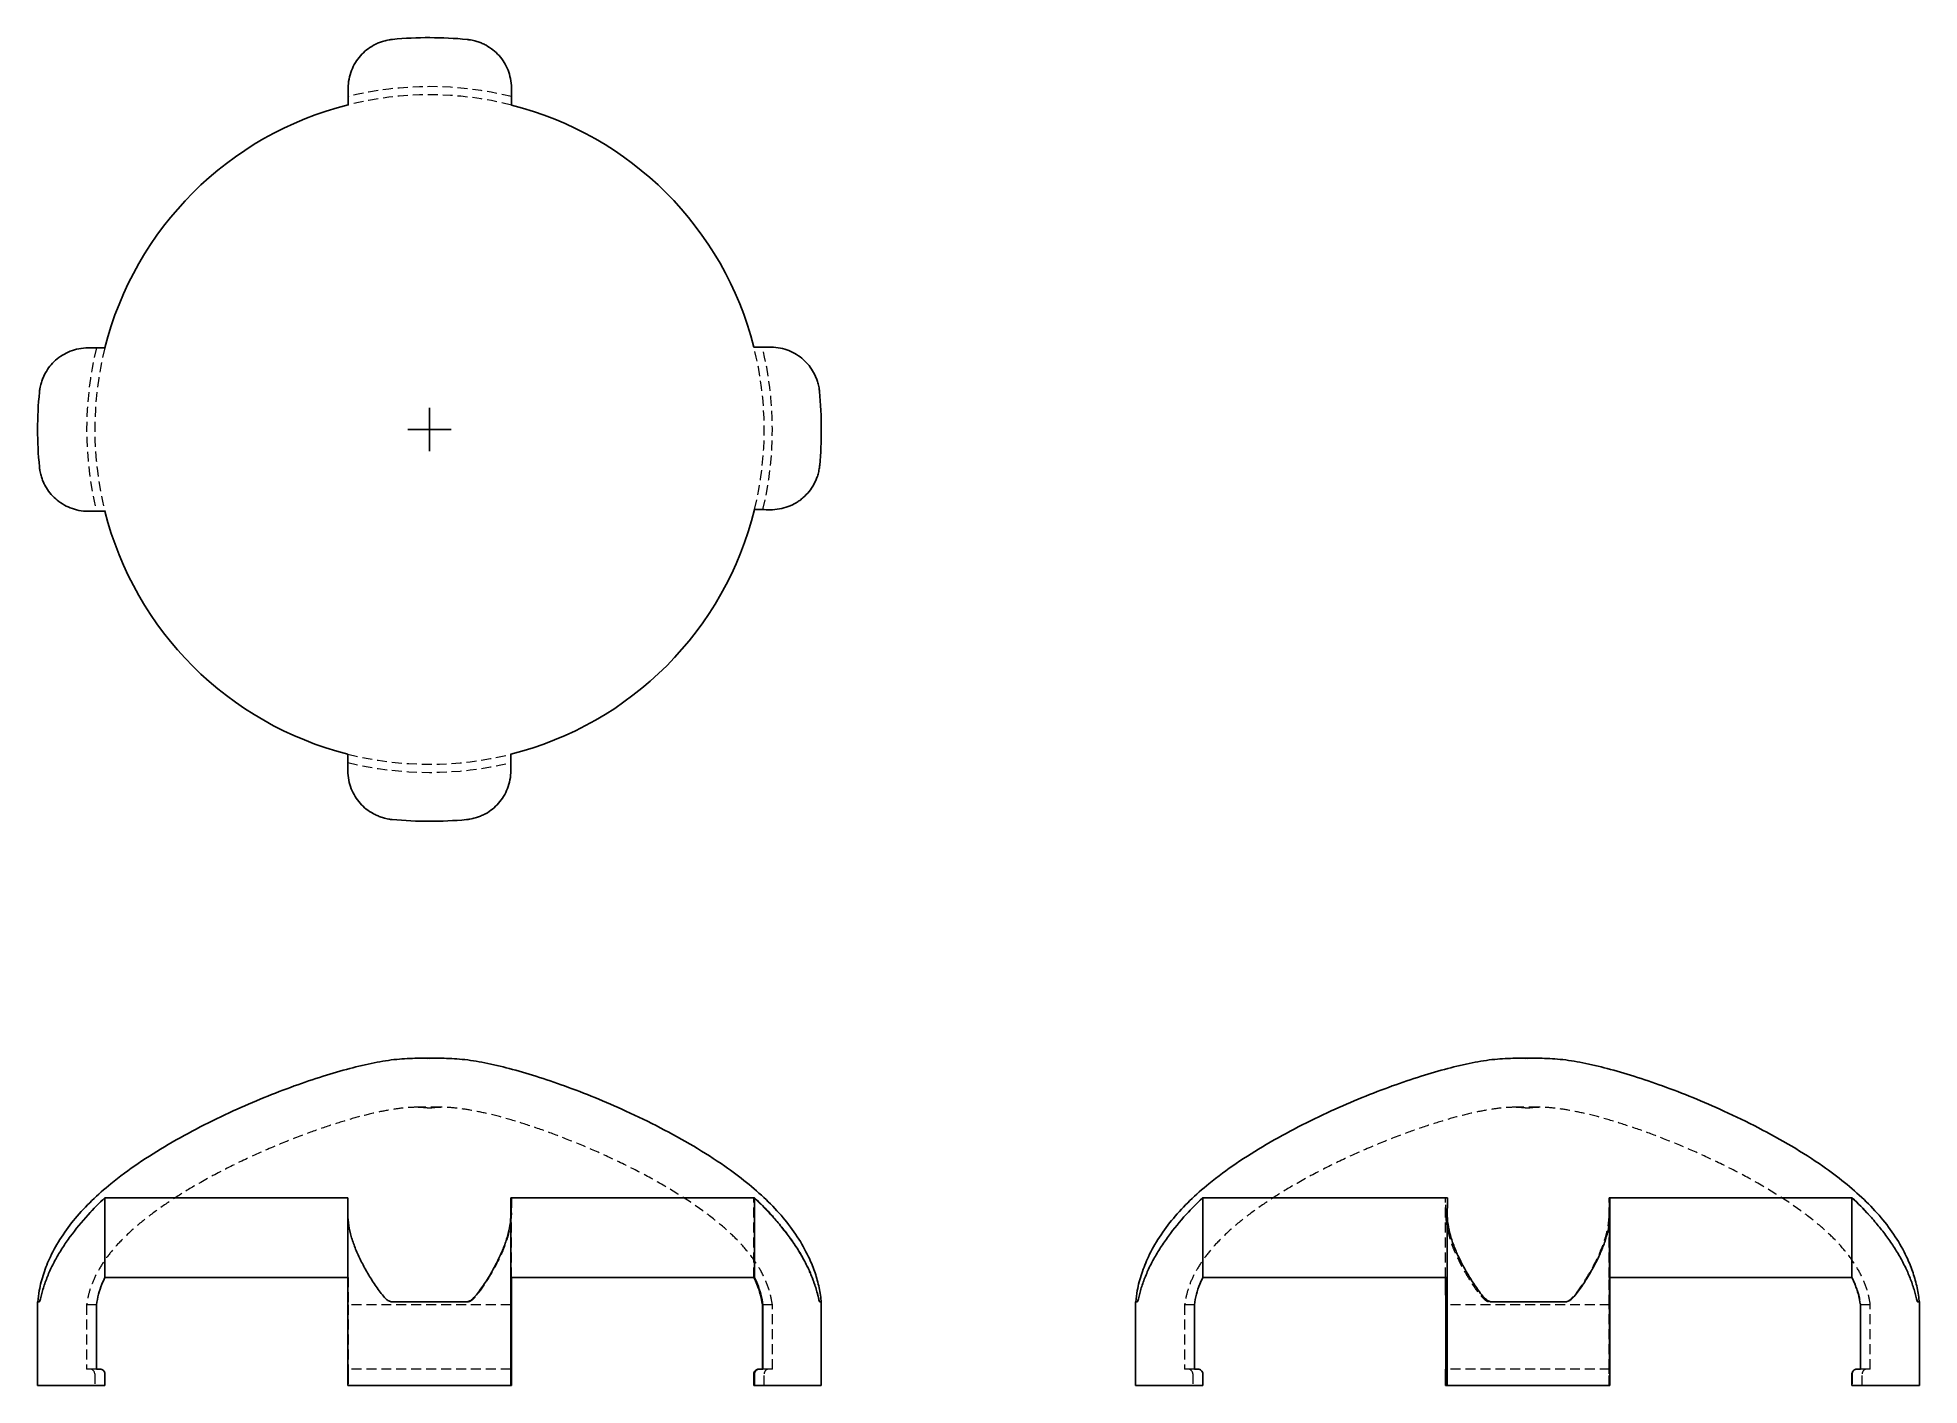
# Model space of a CAD drawing. Header units: millimetres. Extents: x 33 to 273, y 36 to 208.
import ezdxf

# ---------------------------------------------------------------- set-up
doc = ezdxf.new("R2010")
doc.units = ezdxf.units.MM
doc.linetypes.add('HIDDEN', pattern=[1.905, 1.27, -0.635])
doc.layers.add('10', color=7, linetype='Continuous')

# ---------------------------------------------------------------- blocks, each defined once
blk = doc.blocks.new('SW_CENTERMARKSYMBOL_0')
at = {"layer": '10', "color": 0}
for p, q in [((0, 2.5), (0, 2.76)), ((0, 0), (0, 2.5)), ((-2.5, 0), (-2.76, 0)), ((0, 0), (-2.5, 0)), ((0, 0), (0, -2.5)), ((0, 0), (2.5, 0)), ((2.5, 0), (2.76, 0)), ((0, -2.5), (0, -2.76))]:
    blk.add_line(p, q, dxfattribs=at)

msp = doc.modelspace()

# ---------------------------------------------------------------- linework, layer by layer
at = {"color": 7, "linetype": 'Continuous', "lineweight": 25}
for p, q in [((84.53, 77.85), (81.49, 77.85)), ((224.54, 77.85), (221.49, 77.85)), ((41.62, 60.04), (72.6, 60.04)), ((41.62, 49.9), (41.62, 60.04)), ((93.37, 60.04), (124.45, 60.04)), ((124.45, 49.9), (124.45, 60.04)), ((181.61, 60.04), (212.82, 60.04)), ((181.61, 49.9), (181.61, 60.04)), ((233.53, 60.04), (264.39, 60.04)), ((233.53, 49.9), (233.53, 60.04)), ((264.39, 49.9), (264.39, 60.04)), ((72.6, 57.9), (72.6, 36.13)), ((93.38, 36.13), (93.38, 57.94)), ((212.78, 57.92), (212.78, 36.13)), ((33.04, 46.78), (33.04, 36.13)), ((40.55, 46.41), (40.55, 38.21)), ((93.38, 46.41), (93.46, 46.41)), ((93.46, 38.21), (93.46, 46.41)), ((125.45, 46.41), (125.52, 46.41)), ((125.45, 46.41), (125.45, 38.21)), ((125.52, 38.21), (125.52, 46.41)), ((132.97, 36.13), (132.97, 46.78)), ((173.05, 46.78), (173.05, 36.13)), ((180.54, 46.41), (180.54, 38.21)), ((180.55, 38.21), (180.55, 46.41)), ((212.59, 46.41), (212.8, 46.41)), ((212.59, 46.41), (212.59, 38.21)), ((233.52, 46.41), (233.52, 38.21)), ((265.46, 38.21), (265.46, 46.41)), ((272.98, 36.13), (272.98, 46.78)), ((33.27, 36.13), (33.04, 36.13)), ((33.27, 36.13), (39.48, 36.13)), ((41.62, 36.13), (39.48, 36.13)), ((40.55, 38.21), (40.98, 38.21)), ((41.62, 37.58), (41.62, 36.13)), ((72.6, 36.13), (78.25, 36.13)), ((87.72, 36.13), (78.25, 36.13)), ((87.72, 36.13), (93.38, 36.13)), ((93.47, 38.21), (93.38, 38.21)), ((93.38, 36.13), (93.47, 36.13)), ((93.47, 36.13), (93.47, 37.58)), ((124.37, 37.58), (124.37, 36.13)), ((124.37, 36.13), (124.45, 36.13)), ((124.45, 36.13), (124.45, 37.58)), ((126.42, 36.13), (124.45, 36.13)), ((125.09, 38.21), (125.02, 38.21)), ((125.09, 38.21), (125.52, 38.21)), ((126.42, 36.13), (132.76, 36.13)), ((132.97, 36.13), (132.76, 36.13)), ((173.27, 36.13), (173.05, 36.13)), ((173.27, 36.13), (179.52, 36.13)), ((181.61, 36.13), (179.52, 36.13)), ((180.54, 38.21), (180.97, 38.21)), ((181.61, 37.58), (181.61, 36.13)), ((181.62, 36.13), (181.62, 37.58)), ((212.8, 38.21), (212.58, 38.21)), ((212.58, 37.58), (212.58, 36.13)), ((212.58, 36.13), (212.78, 36.13)), ((212.78, 36.13), (218.46, 36.13)), ((227.87, 36.13), (218.46, 36.13)), ((227.87, 36.13), (233.51, 36.13)), ((233.53, 36.13), (233.51, 36.13)), ((233.52, 38.21), (233.52, 38.21)), ((233.53, 37.58), (233.53, 36.13)), ((264.39, 36.13), (264.39, 37.58)), ((266.56, 36.13), (264.39, 36.13)), ((265.04, 38.21), (265.46, 38.21)), ((266.56, 36.13), (272.75, 36.13)), ((272.98, 36.13), (272.75, 36.13))]:
    msp.add_line(p, q, dxfattribs=at)
at = {"color": 7, "linetype": 'HIDDEN', "lineweight": 18}
for p, q in [((81.49, 77.85), (83.01, 77.79)), ((83.01, 77.79), (84.53, 77.85)), ((221.49, 77.85), (223.01, 77.79)), ((223.01, 77.79), (224.54, 77.85)), ((84.45, 71.6), (81.57, 71.6)), ((82.75, 71.53), (83.01, 71.5)), ((83.01, 71.5), (83.27, 71.53)), ((224.46, 71.6), (221.57, 71.6)), ((222.76, 71.53), (223.01, 71.5)), ((223.01, 71.5), (223.27, 71.53)), ((41.62, 49.9), (41.62, 60.04)), ((72.65, 49.9), (72.65, 60.04)), ((93.37, 49.9), (93.37, 60.04)), ((93.47, 49.9), (93.47, 60.04)), ((124.37, 49.9), (124.37, 60.04)), ((181.62, 49.9), (181.62, 60.04)), ((212.58, 49.9), (212.58, 60.04)), ((212.82, 49.9), (212.82, 60.04)), ((233.53, 60.04), (233.42, 60.04)), ((233.42, 49.9), (233.42, 60.04)), ((264.42, 60.04), (264.39, 60.04)), ((264.42, 49.9), (264.42, 60.04)), ((72.64, 36.13), (72.64, 57.94)), ((233.42, 57.91), (233.42, 36.13)), ((264.42, 49.9), (264.86, 48.75)), ((40.55, 46.41), (39.29, 46.41)), ((39.29, 46.41), (39.29, 38.21)), ((40.54, 38.21), (40.54, 46.41)), ((93.38, 46.41), (72.6, 46.41)), ((72.65, 46.41), (72.65, 38.21)), ((93.38, 46.41), (93.38, 38.21)), ((126.73, 46.41), (125.52, 46.41)), ((126.73, 38.21), (126.73, 46.41)), ((180.54, 46.41), (179.29, 46.41)), ((179.29, 46.41), (179.29, 38.21)), ((233.52, 46.41), (212.8, 46.41)), ((212.8, 38.21), (212.8, 46.41)), ((218.24, 46.78), (218.34, 46.78)), ((233.42, 38.21), (233.42, 46.41)), ((266.73, 46.41), (265.46, 46.41)), ((265.49, 46.41), (265.49, 38.21)), ((266.73, 38.21), (266.73, 46.41)), ((40.55, 38.21), (39.29, 38.21)), ((40.33, 37.58), (40.33, 36.13)), ((41.62, 36.13), (41.62, 37.58)), ((93.38, 38.21), (72.6, 38.21)), ((72.65, 37.58), (72.65, 36.13)), ((93.37, 37.58), (93.37, 36.13)), ((126.73, 38.21), (125.52, 38.21)), ((125.69, 36.13), (125.69, 37.58)), ((180.54, 38.21), (179.29, 38.21)), ((180.34, 37.58), (180.34, 36.13)), ((233.52, 38.21), (212.8, 38.21)), ((212.82, 36.13), (212.82, 37.58)), ((233.42, 36.13), (233.42, 37.58)), ((264.42, 37.58), (264.42, 36.13)), ((266.73, 38.21), (265.46, 38.21)), ((265.69, 36.13), (265.69, 37.58))]:
    msp.add_line(p, q, dxfattribs=at)
for centre, radius, start, end in [((83.01, 158.01), 43.72, 76.1623, 103.7108), ((83.01, 158.01), 42.68, 75.8105, 104.0447), ((83.01, 158.01), 43.72, 166.2336, 193.8009), ((83.01, 158.01), 42.68, 165.8918, 194.1475), ((83.01, 158.01), 42.68, 346.1826, 14.2649), ((83.01, 158.01), 43.72, 346.4885, 13.9038), ((83.01, 158.01), 42.68, 255.883, 284.0539), ((83.01, 158.01), 43.72, 256.2259, 283.7188), ((39.7, 37.58), 0.625, 0, 90), ((126.31, 37.58), 0.625, 90, 180), ((179.71, 37.58), 0.625, 0, 90), ((266.32, 37.58), 0.625, 90, 180)]:
    msp.add_arc(centre, radius, start, end, dxfattribs=at)
at = {"color": 7, "linetype": 'Continuous', "lineweight": 25}
for start, end in [(104.0447, 165.8918), (14.2649, 75.8105), (194.1475, 255.883), (284.0539, 346.1826)]:
    msp.add_arc((83.01, 158.01), 42.68, start, end, dxfattribs=at)
for points, knots in [([(72.64, 201.51), (72.64, 202.33), (72.79, 203.09), (73.2, 204.15), (73.37, 204.48), (73.75, 205.11), (73.96, 205.4), (74.44, 205.94), (74.7, 206.19), (75.26, 206.63), (75.55, 206.83), (76.03, 207.1), (76.2, 207.18), (76.54, 207.33), (76.71, 207.4), (77.08, 207.52), (77.28, 207.58), (77.61, 207.65), (77.72, 207.68), (77.99, 207.72), (78.14, 207.74), (78.3, 207.76)], [0, 0, 0, 0, 0.25, 0.25, 0.375, 0.375, 0.5, 0.5, 0.625, 0.625, 0.75, 0.75, 0.8125, 0.8125, 0.875, 0.875, 0.9375, 0.9375, 0.96875, 0.96875, 1, 1, 1, 1]), ([(78.3, 207.76), (79.88, 207.91), (81.46, 207.98), (84.64, 207.98), (86.23, 207.9), (87.81, 207.75)], [0, 0, 0, 0, 0.5, 0.5, 1, 1, 1, 1]), ([(87.81, 207.75), (87.89, 207.74), (87.97, 207.73), (88.11, 207.71), (88.18, 207.7), (88.38, 207.67), (88.5, 207.64), (88.83, 207.57), (89.02, 207.51), (89.39, 207.39), (89.57, 207.32), (89.91, 207.17), (90.07, 207.09), (90.54, 206.83), (90.83, 206.63), (91.38, 206.19), (91.64, 205.95), (92.12, 205.42), (92.34, 205.12), (92.72, 204.51), (92.88, 204.18), (93.16, 203.49), (93.26, 203.13), (93.41, 202.37), (93.46, 201.97), (93.46, 201.56)], [0, 0, 0, 0, 0.015625, 0.015625, 0.03125, 0.03125, 0.0625, 0.0625, 0.125, 0.125, 0.1875, 0.1875, 0.25, 0.25, 0.375, 0.375, 0.5, 0.5, 0.625, 0.625, 0.75, 0.75, 0.875, 0.875, 1, 1, 1, 1]), ([(33.27, 162.77), (33.28, 162.84), (33.29, 162.92), (33.3, 163.07), (33.32, 163.14), (33.35, 163.34), (33.37, 163.46), (33.45, 163.79), (33.51, 163.98), (33.63, 164.35), (33.7, 164.53), (33.85, 164.87), (33.93, 165.03), (34.19, 165.5), (34.39, 165.8), (34.83, 166.35), (35.07, 166.61), (35.61, 167.08), (35.91, 167.3), (36.53, 167.69), (36.86, 167.85), (37.55, 168.12), (37.92, 168.23), (38.68, 168.38), (39.08, 168.42), (39.49, 168.42)], [0, 0, 0, 0, 0.015625, 0.015625, 0.03125, 0.03125, 0.0625, 0.0625, 0.125, 0.125, 0.1875, 0.1875, 0.25, 0.25, 0.375, 0.375, 0.5, 0.5, 0.625, 0.625, 0.75, 0.75, 0.875, 0.875, 1, 1, 1, 1]), ([(126.58, 168.51), (127.39, 168.5), (128.14, 168.34), (129.18, 167.93), (129.51, 167.76), (130.12, 167.38), (130.41, 167.16), (130.94, 166.69), (131.18, 166.43), (131.62, 165.88), (131.82, 165.58), (132.08, 165.11), (132.16, 164.95), (132.31, 164.61), (132.38, 164.44), (132.5, 164.07), (132.56, 163.88), (132.63, 163.55), (132.66, 163.44), (132.69, 163.24), (132.7, 163.17), (132.72, 163.02), (132.73, 162.95), (132.74, 162.87)], [0, 0, 0, 0, 0.25, 0.25, 0.375, 0.375, 0.5, 0.5, 0.625, 0.625, 0.75, 0.75, 0.8125, 0.8125, 0.875, 0.875, 0.9375, 0.9375, 0.96875, 0.96875, 0.984375, 0.984375, 1, 1, 1, 1]), ([(33.27, 153.24), (33.12, 154.82), (33.04, 156.41), (33.04, 159.59), (33.12, 161.18), (33.27, 162.77)], [0, 0, 0, 0, 0.5, 0.5, 1, 1, 1, 1]), ([(39.48, 147.59), (38.66, 147.59), (37.9, 147.75), (36.86, 148.16), (36.52, 148.32), (35.9, 148.71), (35.61, 148.92), (35.08, 149.4), (34.83, 149.65), (34.39, 150.21), (34.19, 150.51), (33.93, 150.98), (33.85, 151.14), (33.7, 151.48), (33.63, 151.66), (33.51, 152.03), (33.45, 152.22), (33.38, 152.55), (33.35, 152.66), (33.31, 152.93), (33.29, 153.08), (33.27, 153.24)], [0, 0, 0, 0, 0.25, 0.25, 0.375, 0.375, 0.5, 0.5, 0.625, 0.625, 0.75, 0.75, 0.8125, 0.8125, 0.875, 0.875, 0.9375, 0.9375, 0.96875, 0.96875, 1, 1, 1, 1]), ([(132.76, 153.46), (132.76, 153.38), (132.75, 153.3), (132.73, 153.15), (132.72, 153.08), (132.69, 152.88), (132.66, 152.76), (132.59, 152.42), (132.53, 152.23), (132.4, 151.85), (132.33, 151.67), (132.18, 151.33), (132.1, 151.17), (131.84, 150.69), (131.63, 150.39), (131.18, 149.83), (130.93, 149.57), (130.52, 149.21), (130.38, 149.09), (130.08, 148.87), (129.92, 148.77), (129.45, 148.48), (129.11, 148.32), (128.4, 148.05), (128.03, 147.95), (127.24, 147.81), (126.84, 147.77), (126.42, 147.78)], [0, 0, 0, 0, 0.015625, 0.015625, 0.03125, 0.03125, 0.0625, 0.0625, 0.125, 0.125, 0.1875, 0.1875, 0.25, 0.25, 0.375, 0.375, 0.5, 0.5, 0.5625, 0.5625, 0.625, 0.625, 0.75, 0.75, 0.875, 0.875, 1, 1, 1, 1]), ([(78.25, 108.28), (78.17, 108.28), (78.1, 108.29), (77.95, 108.31), (77.88, 108.32), (77.68, 108.36), (77.56, 108.38), (77.23, 108.46), (77.04, 108.51), (76.67, 108.64), (76.49, 108.71), (76.15, 108.86), (75.99, 108.94), (75.52, 109.2), (75.22, 109.39), (74.67, 109.84), (74.41, 110.08), (73.93, 110.62), (73.71, 110.91), (73.33, 111.53), (73.17, 111.86), (72.89, 112.56), (72.79, 112.92), (72.64, 113.68), (72.6, 114.08), (72.6, 114.49)], [0, 0, 0, 0, 0.015625, 0.015625, 0.03125, 0.03125, 0.0625, 0.0625, 0.125, 0.125, 0.1875, 0.1875, 0.25, 0.25, 0.375, 0.375, 0.5, 0.5, 0.625, 0.625, 0.75, 0.75, 0.875, 0.875, 1, 1, 1, 1]), ([(93.38, 114.52), (93.38, 113.7), (93.23, 112.93), (92.82, 111.88), (92.65, 111.54), (92.27, 110.92), (92.05, 110.63), (91.58, 110.09), (91.32, 109.84), (90.77, 109.4), (90.47, 109.19), (89.99, 108.93), (89.83, 108.85), (89.49, 108.7), (89.31, 108.63), (88.94, 108.51), (88.74, 108.45), (88.41, 108.38), (88.3, 108.35), (88.03, 108.31), (87.88, 108.29), (87.72, 108.27)], [0, 0, 0, 0, 0.25, 0.25, 0.375, 0.375, 0.5, 0.5, 0.625, 0.625, 0.75, 0.75, 0.8125, 0.8125, 0.875, 0.875, 0.9375, 0.9375, 0.96875, 0.96875, 1, 1, 1, 1]), ([(78.25, 108.28), (79.82, 108.13), (81.41, 108.05), (84.57, 108.05), (86.15, 108.12), (87.72, 108.27)], [0, 0, 0, 0, 0.5, 0.5, 1, 1, 1, 1]), ([(81.49, 77.85), (80.6, 77.82), (78.75, 77.75), (75.87, 77.27), (72.73, 76.53), (69.33, 75.54), (65.68, 74.3), (61.86, 72.82), (57.85, 71.09), (53.76, 69.11), (49.71, 66.9), (45.89, 64.51), (42.64, 62.11), (39.96, 59.76), (37.83, 57.49), (36.04, 55.09), (34.7, 52.72), (33.78, 50.42), (33.26, 48.48), (33.11, 47.25), (33.06, 46.77)], [0, 0, 0, 0, 0.043429, 0.091065, 0.143661, 0.201811, 0.265365, 0.333059, 0.403527, 0.48014, 0.556371, 0.630539, 0.701646, 0.754882, 0.805678, 0.854534, 0.901727, 0.939235, 0.976257, 1, 1, 1, 1]), ([(132.97, 46.78), (132.97, 46.82), (132.89, 47.5), (132.67, 48.83), (132.13, 50.71), (131.25, 52.82), (129.94, 55.14), (128.11, 57.58), (125.93, 59.88), (123.43, 62.06), (120.35, 64.35), (116.68, 66.69), (112.45, 69.01), (108.23, 71.06), (104.16, 72.82), (100.33, 74.3), (96.69, 75.54), (93.29, 76.53), (90.15, 77.27), (87.26, 77.75), (85.41, 77.82), (84.53, 77.85)], [0, 0, 0, 0, 0.0022093, 0.0337862, 0.0658415, 0.0983002, 0.1463628, 0.1961549, 0.2479765, 0.3023377, 0.3591169, 0.4364779, 0.5162147, 0.5964856, 0.6669514, 0.7346432, 0.7981955, 0.8563434, 0.9089379, 0.9565722, 1, 1, 1, 1]), ([(221.49, 77.85), (220.61, 77.82), (218.76, 77.75), (215.87, 77.27), (212.74, 76.53), (209.34, 75.54), (205.69, 74.3), (201.86, 72.82), (197.86, 71.09), (193.77, 69.11), (189.72, 66.9), (185.9, 64.51), (182.65, 62.11), (179.97, 59.76), (177.84, 57.49), (176.05, 55.09), (174.71, 52.72), (173.79, 50.42), (173.26, 48.48), (173.12, 47.25), (173.06, 46.77)], [0, 0, 0, 0, 0.043429, 0.091065, 0.143661, 0.20181, 0.265365, 0.333059, 0.403526, 0.48014, 0.556371, 0.630539, 0.701646, 0.754882, 0.805678, 0.854534, 0.901727, 0.939235, 0.976256, 1, 1, 1, 1]), ([(272.98, 46.78), (272.97, 46.82), (272.9, 47.5), (272.68, 48.83), (272.13, 50.71), (271.26, 52.82), (269.95, 55.14), (268.12, 57.58), (265.93, 59.88), (263.43, 62.06), (260.36, 64.35), (256.69, 66.69), (252.46, 69.01), (248.24, 71.06), (244.16, 72.82), (240.34, 74.3), (236.69, 75.54), (233.29, 76.53), (230.16, 77.27), (227.27, 77.75), (225.42, 77.82), (224.54, 77.85)], [0, 0, 0, 0, 0.0021855, 0.0337631, 0.0658192, 0.0982787, 0.1463424, 0.1961357, 0.2479585, 0.3023211, 0.3591016, 0.4364644, 0.5162032, 0.596476, 0.6669434, 0.7346369, 0.7981907, 0.8563399, 0.9089357, 0.9565711, 1, 1, 1, 1]), ([(39.48, 57.88), (38.66, 56.98), (37.9, 56.05), (36.86, 54.63), (36.52, 54.15), (35.9, 53.18), (35.61, 52.7), (35.08, 51.73), (34.83, 51.24), (34.39, 50.26), (34.19, 49.76), (33.93, 49.03), (33.85, 48.79), (33.7, 48.3), (33.63, 48.06), (33.51, 47.6), (33.45, 47.37), (33.38, 47.06), (33.35, 46.97), (33.31, 46.82), (33.29, 46.78), (33.27, 46.78)], [0, 0, 0, 0, 0.25, 0.25, 0.375, 0.375, 0.5, 0.5, 0.625, 0.625, 0.75, 0.75, 0.8125, 0.8125, 0.875, 0.875, 0.9375, 0.9375, 0.96875, 0.96875, 1, 1, 1, 1]), ([(78.25, 46.78), (78.17, 46.78), (78.1, 46.79), (77.95, 46.83), (77.88, 46.86), (77.68, 46.97), (77.56, 47.06), (77.23, 47.37), (77.04, 47.6), (76.67, 48.07), (76.49, 48.31), (76.15, 48.79), (75.99, 49.04), (75.52, 49.77), (75.22, 50.26), (74.67, 51.23), (74.41, 51.72), (73.93, 52.7), (73.71, 53.19), (73.33, 54.16), (73.17, 54.63), (72.89, 55.58), (72.79, 56.05), (72.64, 56.98), (72.6, 57.45), (72.6, 57.9)], [0, 0, 0, 0, 0.015625, 0.015625, 0.03125, 0.03125, 0.0625, 0.0625, 0.125, 0.125, 0.1875, 0.1875, 0.25, 0.25, 0.375, 0.375, 0.5, 0.5, 0.625, 0.625, 0.75, 0.75, 0.875, 0.875, 1, 1, 1, 1]), ([(93.38, 57.94), (93.38, 57.03), (93.23, 56.1), (92.82, 54.67), (92.65, 54.19), (92.27, 53.21), (92.05, 52.73), (91.58, 51.75), (91.32, 51.26), (90.77, 50.28), (90.47, 49.78), (89.99, 49.04), (89.83, 48.8), (89.49, 48.31), (89.31, 48.07), (88.94, 47.6), (88.74, 47.37), (88.41, 47.06), (88.3, 46.97), (88.03, 46.82), (87.88, 46.78), (87.72, 46.78)], [0, 0, 0, 0, 0.25, 0.25, 0.375, 0.375, 0.5, 0.5, 0.625, 0.625, 0.75, 0.75, 0.8125, 0.8125, 0.875, 0.875, 0.9375, 0.9375, 0.96875, 0.96875, 1, 1, 1, 1]), ([(132.76, 46.78), (132.76, 46.78), (132.75, 46.79), (132.73, 46.83), (132.72, 46.86), (132.69, 46.97), (132.66, 47.07), (132.59, 47.39), (132.53, 47.62), (132.4, 48.1), (132.33, 48.34), (132.18, 48.83), (132.1, 49.08), (131.84, 49.82), (131.63, 50.32), (131.18, 51.31), (130.93, 51.8), (130.52, 52.55), (130.38, 52.8), (130.08, 53.3), (129.92, 53.54), (129.45, 54.28), (129.11, 54.76), (128.4, 55.72), (128.03, 56.19), (127.24, 57.14), (126.84, 57.61), (126.42, 58.07)], [0, 0, 0, 0, 0.015625, 0.015625, 0.03125, 0.03125, 0.0625, 0.0625, 0.125, 0.125, 0.1875, 0.1875, 0.25, 0.25, 0.375, 0.375, 0.5, 0.5, 0.5625, 0.5625, 0.625, 0.625, 0.75, 0.75, 0.875, 0.875, 1, 1, 1, 1]), ([(179.52, 57.94), (178.7, 57.03), (177.93, 56.1), (176.88, 54.67), (176.54, 54.19), (175.92, 53.21), (175.63, 52.73), (175.09, 51.75), (174.84, 51.26), (174.4, 50.28), (174.19, 49.78), (173.93, 49.04), (173.85, 48.8), (173.7, 48.31), (173.63, 48.07), (173.51, 47.6), (173.45, 47.37), (173.38, 47.06), (173.35, 46.97), (173.31, 46.82), (173.29, 46.78), (173.27, 46.78)], [0, 0, 0, 0, 0.25, 0.25, 0.375, 0.375, 0.5, 0.5, 0.625, 0.625, 0.75, 0.75, 0.8125, 0.8125, 0.875, 0.875, 0.9375, 0.9375, 0.96875, 0.96875, 1, 1, 1, 1]), ([(218.46, 46.78), (218.38, 46.78), (218.3, 46.79), (218.15, 46.83), (218.08, 46.86), (217.88, 46.97), (217.76, 47.07), (217.42, 47.39), (217.23, 47.62), (216.85, 48.1), (216.67, 48.34), (216.33, 48.83), (216.17, 49.08), (215.69, 49.82), (215.39, 50.32), (214.83, 51.31), (214.57, 51.8), (214.21, 52.55), (214.09, 52.8), (213.87, 53.3), (213.77, 53.54), (213.48, 54.28), (213.32, 54.76), (213.05, 55.72), (212.95, 56.19), (212.81, 57.14), (212.77, 57.61), (212.78, 58.07)], [0, 0, 0, 0, 0.015625, 0.015625, 0.03125, 0.03125, 0.0625, 0.0625, 0.125, 0.125, 0.1875, 0.1875, 0.25, 0.25, 0.375, 0.375, 0.5, 0.5, 0.5625, 0.5625, 0.625, 0.625, 0.75, 0.75, 0.875, 0.875, 1, 1, 1, 1]), ([(233.51, 57.82), (233.5, 56.91), (233.34, 56), (232.93, 54.58), (232.76, 54.1), (232.38, 53.14), (232.16, 52.66), (231.69, 51.69), (231.43, 51.21), (230.88, 50.23), (230.58, 49.74), (230.11, 49.01), (229.95, 48.77), (229.61, 48.29), (229.44, 48.05), (229.07, 47.59), (228.88, 47.36), (228.55, 47.06), (228.44, 46.96), (228.24, 46.86), (228.17, 46.83), (228.02, 46.79), (227.95, 46.78), (227.87, 46.78)], [0, 0, 0, 0, 0.25, 0.25, 0.375, 0.375, 0.5, 0.5, 0.625, 0.625, 0.75, 0.75, 0.8125, 0.8125, 0.875, 0.875, 0.9375, 0.9375, 0.96875, 0.96875, 0.984375, 0.984375, 1, 1, 1, 1]), ([(272.75, 46.78), (272.74, 46.78), (272.73, 46.79), (272.71, 46.83), (272.7, 46.86), (272.67, 46.96), (272.64, 47.06), (272.57, 47.37), (272.51, 47.6), (272.39, 48.06), (272.32, 48.3), (272.17, 48.78), (272.09, 49.03), (271.83, 49.75), (271.63, 50.24), (271.19, 51.21), (270.95, 51.7), (270.42, 52.68), (270.12, 53.17), (269.51, 54.13), (269.18, 54.6), (268.49, 55.55), (268.13, 56.01), (267.37, 56.94), (266.97, 57.41), (266.56, 57.86)], [0, 0, 0, 0, 0.015625, 0.015625, 0.03125, 0.03125, 0.0625, 0.0625, 0.125, 0.125, 0.1875, 0.1875, 0.25, 0.25, 0.375, 0.375, 0.5, 0.5, 0.625, 0.625, 0.75, 0.75, 0.875, 0.875, 1, 1, 1, 1]), ([(41.62, 49.9), (41.49, 49.61), (41.36, 49.32), (40.9, 48.18), (40.67, 47.31), (40.55, 46.41)], [-0.1765565, -0.1765565, -0.1765565, -0.1765565, -0.1309969, -0.1309969, 0, 0, 0, 0]), ([(72.6, 49.9), (70.83, 49.9), (69.06, 49.9), (65.55, 49.9), (63.83, 49.9), (60.46, 49.9), (58.83, 49.9), (55.71, 49.9), (54.23, 49.9), (51.45, 49.9), (50.16, 49.9), (47.8, 49.9), (46.73, 49.9), (44.85, 49.9), (44.03, 49.9), (42.64, 49.9), (42.07, 49.9), (41.62, 49.9)], [0, 0, 0, 0, 0.125, 0.125, 0.25, 0.25, 0.375, 0.375, 0.5, 0.5, 0.625, 0.625, 0.75, 0.75, 0.875, 0.875, 1, 1, 1, 1]), ([(124.45, 49.9), (124.01, 49.9), (123.45, 49.9), (122.07, 49.9), (121.26, 49.9), (119.37, 49.9), (118.31, 49.9), (115.94, 49.9), (114.65, 49.9), (111.86, 49.9), (110.37, 49.9), (107.23, 49.9), (105.59, 49.9), (102.2, 49.9), (100.46, 49.9), (96.94, 49.9), (95.15, 49.9), (93.37, 49.9)], [0, 0, 0, 0, 0.125, 0.125, 0.25, 0.25, 0.375, 0.375, 0.5, 0.5, 0.625, 0.625, 0.75, 0.75, 0.875, 0.875, 1, 1, 1, 1]), ([(93.46, 46.41), (93.46, 47.31), (93.47, 48.18), (93.47, 49.32), (93.47, 49.61), (93.47, 49.9)], [-0.2757073, -0.2757073, -0.2757073, -0.2757073, -0.144775, -0.144775, -0.099189, -0.099189, -0.099189, -0.099189]), ([(124.37, 49.9), (124.51, 49.61), (124.64, 49.32), (125.09, 48.18), (125.33, 47.31), (125.45, 46.41)], [-0.1765986, -0.1765986, -0.1765986, -0.1765986, -0.1309166, -0.1309166, 0, 0, 0, 0]), ([(125.52, 46.41), (125.4, 47.31), (125.17, 48.19), (124.71, 49.33), (124.59, 49.61), (124.45, 49.9)], [-0.2760885, -0.2760885, -0.2760885, -0.2760885, -0.1449187, -0.1449187, -0.0996949, -0.0996949, -0.0996949, -0.0996949]), ([(181.61, 49.9), (181.48, 49.61), (181.35, 49.32), (180.89, 48.19), (180.66, 47.31), (180.54, 46.41)], [-0.1765242, -0.1765242, -0.1765242, -0.1765242, -0.1310589, -0.1310589, 0, 0, 0, 0]), ([(212.82, 49.9), (211.04, 49.9), (209.26, 49.9), (205.73, 49.9), (203.98, 49.9), (200.59, 49.9), (198.95, 49.9), (195.8, 49.9), (194.3, 49.9), (191.5, 49.9), (190.2, 49.9), (187.82, 49.9), (186.75, 49.9), (184.85, 49.9), (184.02, 49.9), (182.63, 49.9), (182.06, 49.9), (181.61, 49.9)], [0, 0, 0, 0, 0.125, 0.125, 0.25, 0.25, 0.375, 0.375, 0.5, 0.5, 0.625, 0.625, 0.75, 0.75, 0.875, 0.875, 1, 1, 1, 1]), ([(212.58, 49.9), (212.58, 49.61), (212.58, 49.32), (212.58, 48.18), (212.58, 47.31), (212.59, 46.41)], [-0.1765565, -0.1765565, -0.1765565, -0.1765565, -0.1309969, -0.1309969, 0, 0, 0, 0]), ([(233.53, 49.9), (233.53, 49.61), (233.53, 49.32), (233.52, 48.18), (233.52, 47.31), (233.52, 46.41)], [-0.1765986, -0.1765986, -0.1765986, -0.1765986, -0.1309166, -0.1309166, 0, 0, 0, 0]), ([(264.39, 49.9), (263.94, 49.9), (263.38, 49.9), (261.99, 49.9), (261.18, 49.9), (259.3, 49.9), (258.23, 49.9), (255.88, 49.9), (254.6, 49.9), (251.83, 49.9), (250.35, 49.9), (247.25, 49.9), (245.62, 49.9), (242.27, 49.9), (240.55, 49.9), (237.06, 49.9), (235.29, 49.9), (233.53, 49.9)], [0, 0, 0, 0, 0.125, 0.125, 0.25, 0.25, 0.375, 0.375, 0.5, 0.5, 0.625, 0.625, 0.75, 0.75, 0.875, 0.875, 1, 1, 1, 1]), ([(265.46, 46.41), (265.35, 47.31), (265.11, 48.18), (264.66, 49.32), (264.53, 49.61), (264.39, 49.9)], [-0.2757073, -0.2757073, -0.2757073, -0.2757073, -0.144775, -0.144775, -0.099189, -0.099189, -0.099189, -0.099189]), ([(33.27, 46.78), (33.2, 46.78), (33.06, 46.78), (33.06, 46.78), (33.05, 46.78)], [0, 0, 0, 0, 0.557694, 1, 1, 1, 1]), ([(78.25, 46.78), (79.82, 46.78), (81.41, 46.78), (84.57, 46.78), (86.15, 46.78), (87.72, 46.78)], [0, 0, 0, 0, 0.5, 0.5, 1, 1, 1, 1]), ([(173.06, 46.78), (173.06, 46.78), (173.03, 46.78), (173.16, 46.78), (173.27, 46.78)], [0, 0, 0, 0, 0.117201, 1, 1, 1, 1]), ([(272.97, 46.78), (272.97, 46.78), (273, 46.78), (272.87, 46.78), (272.75, 46.78)], [0, 0, 0, 0, 0.128582, 1, 1, 1, 1]), ([(40.98, 38.21), (41.06, 38.21), (41.15, 38.19), (41.3, 38.13), (41.37, 38.09), (41.55, 37.91), (41.62, 37.75), (41.62, 37.58)], [0, 0, 0, 0, 0.25, 0.25, 0.5, 0.5, 1, 1, 1, 1]), ([(93.47, 37.58), (93.47, 37.67), (93.47, 37.75), (93.47, 37.9), (93.47, 37.97), (93.47, 38.14), (93.47, 38.21), (93.47, 38.21)], [0, 0, 0, 0, 0.25, 0.25, 0.5, 0.5, 1, 1, 1, 1]), ([(125.02, 38.21), (124.93, 38.21), (124.85, 38.19), (124.69, 38.13), (124.62, 38.09), (124.44, 37.91), (124.37, 37.75), (124.37, 37.58)], [0, 0, 0, 0, 0.25, 0.25, 0.5, 0.5, 1, 1, 1, 1]), ([(124.45, 37.58), (124.45, 37.67), (124.47, 37.75), (124.53, 37.9), (124.58, 37.97), (124.76, 38.14), (124.92, 38.21), (125.09, 38.21)], [0, 0, 0, 0, 0.25, 0.25, 0.5, 0.5, 1, 1, 1, 1]), ([(180.97, 38.21), (181.05, 38.21), (181.14, 38.19), (181.29, 38.13), (181.36, 38.09), (181.54, 37.91), (181.61, 37.75), (181.61, 37.58)], [0, 0, 0, 0, 0.25, 0.25, 0.5, 0.5, 1, 1, 1, 1]), ([(212.58, 38.21), (212.58, 38.21), (212.58, 38.19), (212.58, 38.13), (212.58, 38.09), (212.58, 37.91), (212.58, 37.75), (212.58, 37.58)], [0, 0, 0, 0, 0.25, 0.25, 0.5, 0.5, 1, 1, 1, 1]), ([(233.52, 38.21), (233.52, 38.21), (233.53, 38.19), (233.53, 38.13), (233.53, 38.09), (233.53, 37.91), (233.53, 37.75), (233.53, 37.58)], [0, 0, 0, 0, 0.25, 0.25, 0.5, 0.5, 1, 1, 1, 1]), ([(264.39, 37.58), (264.39, 37.67), (264.41, 37.75), (264.47, 37.9), (264.52, 37.97), (264.7, 38.14), (264.87, 38.21), (265.04, 38.21)], [0, 0, 0, 0, 0.25, 0.25, 0.5, 0.5, 1, 1, 1, 1])]:
    msp.add_open_spline(points, degree=3, knots=knots, dxfattribs=at)
for points in [[(93.47, 199.39), (93.47, 200.15), (93.46, 200.88), (93.46, 201.56)], [(72.64, 201.51), (72.64, 200.85), (72.65, 200.15), (72.65, 199.42)], [(41.62, 168.42), (40.87, 168.42), (40.16, 168.42), (39.49, 168.42)], [(126.58, 168.51), (125.88, 168.52), (125.14, 168.52), (124.37, 168.53)], [(132.74, 162.87), (132.89, 161.26), (132.97, 159.64), (132.97, 158.01)], [(132.76, 153.46), (132.9, 154.97), (132.97, 156.49), (132.97, 158.01)], [(39.48, 147.59), (40.16, 147.59), (40.87, 147.58), (41.62, 147.58)], [(124.45, 147.82), (125.13, 147.81), (125.79, 147.79), (126.42, 147.78)], [(72.6, 116.62), (72.6, 115.88), (72.6, 115.17), (72.6, 114.49)], [(93.38, 114.52), (93.38, 115.18), (93.37, 115.88), (93.37, 116.61)], [(39.48, 57.88), (40.16, 58.64), (40.87, 59.35), (41.62, 60.04)], [(72.6, 60.04), (72.6, 59.36), (72.6, 58.65), (72.6, 57.9)], [(93.38, 57.94), (93.38, 58.67), (93.37, 59.37), (93.37, 60.04)], [(124.45, 60.04), (125.13, 59.41), (125.79, 58.75), (126.42, 58.07)], [(179.52, 57.94), (180.18, 58.67), (180.88, 59.37), (181.61, 60.04)], [(212.82, 60.04), (212.81, 59.41), (212.79, 58.75), (212.78, 58.07)], [(233.51, 57.82), (233.52, 58.6), (233.52, 59.33), (233.53, 60.04)], [(264.39, 60.04), (265.15, 59.35), (265.88, 58.62), (266.56, 57.86)], [(132.76, 46.78), (132.9, 46.78), (132.97, 46.78), (132.97, 46.78)], [(218.46, 46.78), (219.97, 46.78), (221.49, 46.78), (223.01, 46.78)], [(227.87, 46.78), (226.26, 46.78), (224.64, 46.78), (223.01, 46.78)]]:
    msp.add_open_spline(points, degree=3, dxfattribs=at)
at = {"color": 7, "linetype": 'HIDDEN', "lineweight": 18}
for points, knots in [([(81.57, 71.6), (81.03, 71.58), (79.84, 71.54), (77.92, 71.26), (75.7, 70.82), (73.22, 70.18), (70.5, 69.34), (67.38, 68.26), (63.92, 66.91), (60.21, 65.29), (56.53, 63.5), (53.21, 61.69), (50.33, 59.92), (47.9, 58.24), (45.73, 56.54), (43.87, 54.82), (42.33, 53.11), (41.12, 51.42), (40.22, 49.75), (39.58, 48.09), (39.38, 46.96), (39.29, 46.41)], [0, 0, 0, 0, 0.031356, 0.068997, 0.112764, 0.162469, 0.217932, 0.278395, 0.354354, 0.433421, 0.513536, 0.592343, 0.652888, 0.710332, 0.763933, 0.813047, 0.857515, 0.89722, 0.933682, 0.967668, 1, 1, 1, 1]), ([(81.57, 71.6), (81.8, 71.6), (82.19, 71.59), (82.59, 71.55), (82.75, 71.53)], [0, 0, 0, 0, 0.588173, 1, 1, 1, 1]), ([(83.27, 71.53), (83.48, 71.56), (83.87, 71.6), (84.26, 71.6), (84.45, 71.6)], [0, 0, 0, 0, 0.531777, 1, 1, 1, 1]), ([(126.73, 46.41), (126.62, 47), (126.4, 48.23), (125.68, 50.02), (124.63, 51.83), (123.24, 53.65), (121.48, 55.47), (119.23, 57.41), (116.46, 59.42), (113.2, 61.47), (109.67, 63.41), (106.12, 65.14), (102.67, 66.66), (99.4, 67.97), (96.28, 69.09), (93.36, 70.02), (90.69, 70.73), (88.33, 71.22), (86.28, 71.53), (85.02, 71.58), (84.45, 71.6)], [0, 0, 0, 0, 0.034971, 0.071948, 0.111962, 0.155958, 0.204771, 0.258857, 0.328633, 0.403627, 0.482295, 0.562412, 0.633211, 0.701796, 0.766686, 0.826397, 0.879824, 0.926709, 0.96683, 1, 1, 1, 1]), ([(221.57, 71.6), (221.03, 71.58), (219.85, 71.54), (217.92, 71.26), (215.71, 70.82), (213.23, 70.18), (210.5, 69.34), (207.38, 68.26), (203.93, 66.91), (200.22, 65.29), (196.54, 63.5), (193.22, 61.69), (190.34, 59.92), (187.9, 58.24), (185.74, 56.54), (183.87, 54.82), (182.34, 53.11), (181.13, 51.42), (180.22, 49.75), (179.59, 48.09), (179.39, 46.96), (179.29, 46.41)], [0, 0, 0, 0, 0.031356, 0.068997, 0.112764, 0.162469, 0.217932, 0.278395, 0.354354, 0.433421, 0.513536, 0.592343, 0.652888, 0.710332, 0.763933, 0.813047, 0.857515, 0.89722, 0.933682, 0.967668, 1, 1, 1, 1]), ([(221.57, 71.6), (221.81, 71.6), (222.2, 71.59), (222.59, 71.55), (222.76, 71.53)], [0, 0, 0, 0, 0.588173, 1, 1, 1, 1]), ([(223.27, 71.53), (223.48, 71.56), (223.88, 71.6), (224.27, 71.6), (224.46, 71.6)], [0, 0, 0, 0, 0.531777, 1, 1, 1, 1]), ([(266.73, 46.41), (266.63, 47), (266.41, 48.23), (265.68, 50.02), (264.64, 51.83), (263.24, 53.65), (261.49, 55.47), (259.24, 57.41), (256.47, 59.42), (253.21, 61.47), (249.68, 63.41), (246.13, 65.14), (242.67, 66.66), (239.41, 67.97), (236.28, 69.09), (233.36, 70.02), (230.7, 70.73), (228.34, 71.22), (226.29, 71.53), (225.03, 71.58), (224.46, 71.6)], [0, 0, 0, 0, 0.034971, 0.071948, 0.111962, 0.155958, 0.204771, 0.258857, 0.328633, 0.403627, 0.482295, 0.562412, 0.633211, 0.701796, 0.766686, 0.826397, 0.879824, 0.926709, 0.96683, 1, 1, 1, 1]), ([(87.81, 46.78), (87.89, 46.78), (87.97, 46.79), (88.11, 46.83), (88.18, 46.86), (88.38, 46.96), (88.5, 47.06), (88.83, 47.37), (89.02, 47.6), (89.39, 48.06), (89.57, 48.3), (89.91, 48.78), (90.07, 49.03), (90.54, 49.75), (90.83, 50.24), (91.38, 51.21), (91.64, 51.7), (92.12, 52.68), (92.34, 53.17), (92.72, 54.13), (92.88, 54.6), (93.16, 55.55), (93.26, 56.01), (93.41, 56.94), (93.46, 57.41), (93.46, 57.86)], [0, 0, 0, 0, 0.015625, 0.015625, 0.03125, 0.03125, 0.0625, 0.0625, 0.125, 0.125, 0.1875, 0.1875, 0.25, 0.25, 0.375, 0.375, 0.5, 0.5, 0.625, 0.625, 0.75, 0.75, 0.875, 0.875, 1, 1, 1, 1]), ([(126.58, 57.82), (127.39, 56.91), (128.14, 56), (129.18, 54.58), (129.51, 54.1), (130.12, 53.14), (130.41, 52.66), (130.94, 51.69), (131.18, 51.21), (131.62, 50.23), (131.82, 49.74), (132.08, 49.01), (132.16, 48.77), (132.31, 48.29), (132.38, 48.05), (132.5, 47.59), (132.56, 47.36), (132.63, 47.06), (132.66, 46.96), (132.69, 46.86), (132.7, 46.83), (132.72, 46.79), (132.73, 46.78), (132.74, 46.78)], [0, 0, 0, 0, 0.25, 0.25, 0.375, 0.375, 0.5, 0.5, 0.625, 0.625, 0.75, 0.75, 0.8125, 0.8125, 0.875, 0.875, 0.9375, 0.9375, 0.96875, 0.96875, 0.984375, 0.984375, 1, 1, 1, 1]), ([(212.59, 57.88), (212.59, 56.98), (212.75, 56.05), (213.16, 54.63), (213.32, 54.15), (213.71, 53.18), (213.92, 52.7), (214.4, 51.73), (214.65, 51.24), (215.21, 50.26), (215.51, 49.76), (215.98, 49.03), (216.14, 48.79), (216.48, 48.3), (216.66, 48.06), (217.03, 47.6), (217.22, 47.37), (217.55, 47.06), (217.66, 46.97), (217.93, 46.82), (218.08, 46.78), (218.24, 46.78)], [0, 0, 0, 0, 0.25, 0.25, 0.375, 0.375, 0.5, 0.5, 0.625, 0.625, 0.75, 0.75, 0.8125, 0.8125, 0.875, 0.875, 0.9375, 0.9375, 0.96875, 0.96875, 1, 1, 1, 1]), ([(227.77, 46.78), (227.84, 46.78), (227.92, 46.79), (228.07, 46.83), (228.14, 46.86), (228.34, 46.97), (228.46, 47.06), (228.79, 47.37), (228.98, 47.6), (229.35, 48.07), (229.53, 48.31), (229.87, 48.8), (230.03, 49.04), (230.5, 49.77), (230.8, 50.26), (231.35, 51.23), (231.61, 51.72), (232.08, 52.7), (232.3, 53.2), (232.69, 54.16), (232.85, 54.64), (233.12, 55.58), (233.23, 56.05), (233.38, 56.99), (233.42, 57.45), (233.42, 57.91)], [0, 0, 0, 0, 0.015625, 0.015625, 0.03125, 0.03125, 0.0625, 0.0625, 0.125, 0.125, 0.1875, 0.1875, 0.25, 0.25, 0.375, 0.375, 0.5, 0.5, 0.625, 0.625, 0.75, 0.75, 0.875, 0.875, 1, 1, 1, 1]), ([(72.65, 49.9), (72.65, 49.61), (72.65, 49.32), (72.65, 48.19), (72.65, 47.31), (72.65, 46.41)], [-0.1765211, -0.1765211, -0.1765211, -0.1765211, -0.1310649, -0.1310649, 0, 0, 0, 0]), ([(93.37, 49.9), (93.37, 49.61), (93.37, 49.32), (93.37, 48.19), (93.38, 47.31), (93.38, 46.41)], [-0.1765242, -0.1765242, -0.1765242, -0.1765242, -0.1310589, -0.1310589, 0, 0, 0, 0]), ([(212.8, 46.41), (212.8, 47.31), (212.81, 48.19), (212.82, 49.33), (212.82, 49.61), (212.82, 49.9)], [-0.2760885, -0.2760885, -0.2760885, -0.2760885, -0.1449187, -0.1449187, -0.0996949, -0.0996949, -0.0996949, -0.0996949]), ([(233.42, 46.41), (233.42, 47.31), (233.42, 48.19), (233.42, 49.32), (233.42, 49.61), (233.42, 49.9)], [-0.2757943, -0.2757943, -0.2757943, -0.2757943, -0.1448077, -0.1448077, -0.0993048, -0.0993048, -0.0993048, -0.0993048]), ([(265.02, 48.35), (265.07, 48.23), (265.32, 47.61), (265.41, 46.95), (265.49, 46.41)], [0, 0, 0, 0, 0.197064, 1, 1, 1, 1]), ([(72.65, 38.21), (72.65, 38.21), (72.65, 38.19), (72.65, 38.13), (72.65, 38.09), (72.65, 37.91), (72.65, 37.75), (72.65, 37.58)], [0, 0, 0, 0, 0.25, 0.25, 0.5, 0.5, 1, 1, 1, 1]), ([(93.37, 38.21), (93.37, 38.21), (93.37, 38.19), (93.37, 38.13), (93.37, 38.09), (93.37, 37.91), (93.37, 37.75), (93.37, 37.58)], [0, 0, 0, 0, 0.25, 0.25, 0.5, 0.5, 1, 1, 1, 1]), ([(212.82, 37.58), (212.82, 37.67), (212.82, 37.75), (212.82, 37.9), (212.82, 37.97), (212.82, 38.14), (212.81, 38.21), (212.81, 38.21)], [0, 0, 0, 0, 0.25, 0.25, 0.5, 0.5, 1, 1, 1, 1]), ([(233.42, 37.58), (233.42, 37.67), (233.42, 37.75), (233.42, 37.9), (233.42, 37.97), (233.42, 38.14), (233.42, 38.21), (233.42, 38.21)], [0, 0, 0, 0, 0.25, 0.25, 0.5, 0.5, 1, 1, 1, 1]), ([(265.06, 38.21), (264.98, 38.21), (264.89, 38.19), (264.74, 38.13), (264.67, 38.09), (264.49, 37.91), (264.42, 37.75), (264.42, 37.58)], [0, 0, 0, 0, 0.25, 0.25, 0.5, 0.5, 1, 1, 1, 1])]:
    msp.add_open_spline(points, degree=3, knots=knots, dxfattribs=at)
for points in [[(41.62, 60.04), (40.87, 59.36), (40.16, 58.65), (39.49, 57.91)], [(72.64, 57.94), (72.64, 58.67), (72.65, 59.37), (72.65, 60.04)], [(93.47, 60.04), (93.47, 59.35), (93.46, 58.62), (93.46, 57.86)], [(126.58, 57.82), (125.88, 58.6), (125.14, 59.33), (124.37, 60.04)], [(181.62, 60.04), (180.88, 59.36), (180.17, 58.65), (179.49, 57.9)], [(212.59, 57.88), (212.59, 58.64), (212.58, 59.35), (212.58, 60.04)], [(233.42, 60.04), (233.42, 59.36), (233.42, 58.65), (233.42, 57.91)], [(266.51, 57.94), (265.85, 58.67), (265.15, 59.37), (264.42, 60.04)]]:
    msp.add_open_spline(points, degree=3, dxfattribs=at)

# ---------------------------------------------------------------- block references
at = {"layer": '10'}
msp.add_blockref('SW_CENTERMARKSYMBOL_0', (83.01, 158.01), dxfattribs=at)

doc.saveas('drawing.dxf')
